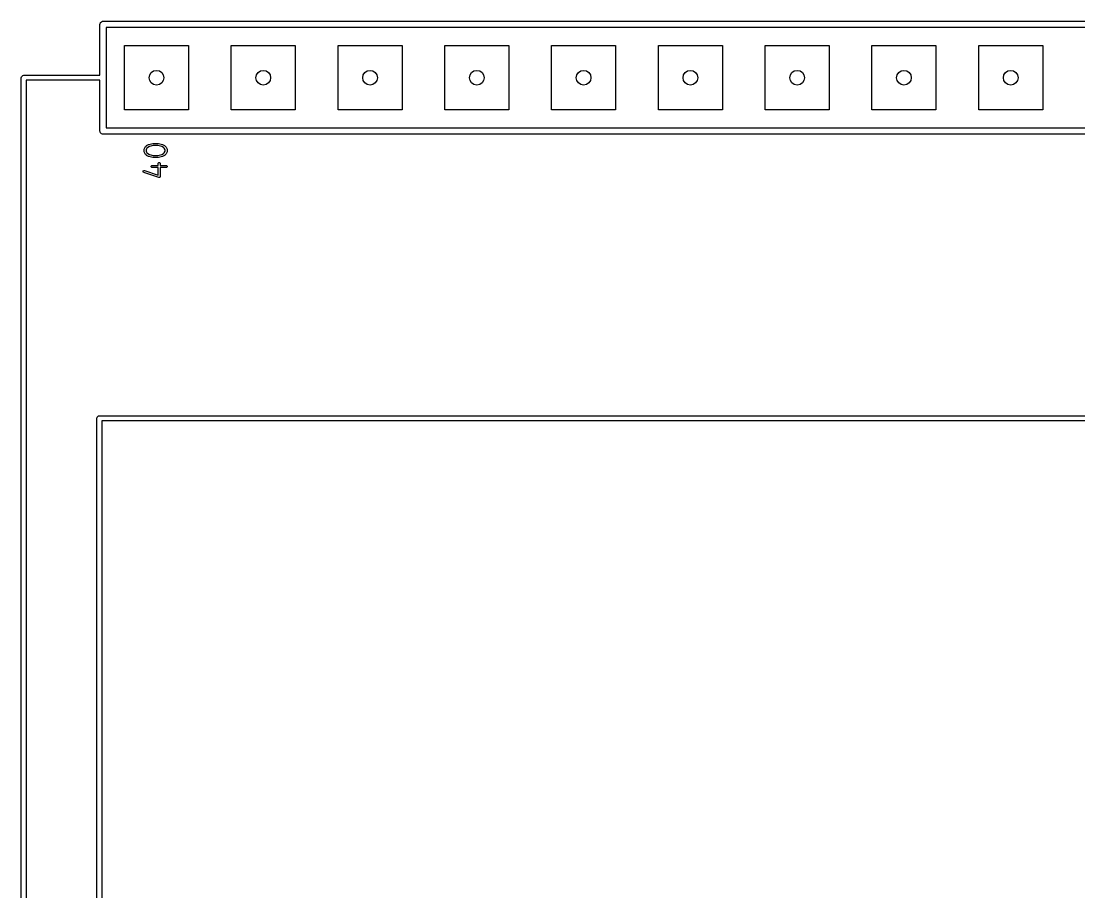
# Model space of a CAD drawing. Extents: x -0.08 to 2.08, y -0.05 to 2.57.
# Drawn here: x -0.077 to 0.913, y 1.257 to 2.073 of the extents above; entities that cross this region are included whole.
import ezdxf

# ---------------------------------------------------------------- set-up
doc = ezdxf.new("R2010")
doc.units = 0
doc.header["$MEASUREMENT"] = 0
doc.layers.add('BLACK', color=7, linetype='CONTINUOUS')

msp = doc.modelspace()

# ---------------------------------------------------------------- linework, layer by layer
at = {"layer": 'BLACK', "linetype": 'CONTINUOUS'}
for p, q in [((-0.00329, 2.07026), (-0.00285, 2.07133)), ((-0.00285, 2.07133), (-0.00203, 2.07214)), ((-0.00203, 2.07214), (-0.00097, 2.07258)), ((-0.00097, 2.07258), (-0.00039, 2.07264)), ((-0.00039, 2.07264), (1.99961, 2.07264)), ((-0.00335, 2.06969), (-0.00329, 2.07026)), ((-0.00335, 2.02205), (-0.00335, 2.06969)), ((0.00256, 2.06673), (0.00256, 1.97264)), ((1.99665, 2.06673), (0.00256, 2.06673)), ((0.01961, 1.98969), (0.01961, 2.04969)), ((0.01961, 2.04969), (0.07961, 2.04969)), ((0.07961, 2.04969), (0.07961, 1.98969)), ((0.11961, 1.98969), (0.11961, 2.04969)), ((0.11961, 2.04969), (0.17961, 2.04969)), ((0.17961, 2.04969), (0.17961, 1.98969)), ((0.21961, 1.98969), (0.21961, 2.04969)), ((0.21961, 2.04969), (0.27961, 2.04969)), ((0.27961, 2.04969), (0.27961, 1.98969)), ((0.31961, 1.98969), (0.31961, 2.04969)), ((0.31961, 2.04969), (0.37961, 2.04969)), ((0.37961, 2.04969), (0.37961, 1.98969)), ((0.41961, 1.98969), (0.41961, 2.04969)), ((0.41961, 2.04969), (0.47961, 2.04969)), ((0.47961, 2.04969), (0.47961, 1.98969)), ((0.51961, 1.98969), (0.51961, 2.04969)), ((0.51961, 2.04969), (0.57961, 2.04969)), ((0.57961, 2.04969), (0.57961, 1.98969)), ((0.61961, 1.98969), (0.61961, 2.04969)), ((0.61961, 2.04969), (0.67961, 2.04969)), ((0.67961, 2.04969), (0.67961, 1.98969)), ((0.71961, 1.98969), (0.71961, 2.04969)), ((0.71961, 2.04969), (0.77961, 2.04969)), ((0.77961, 2.04969), (0.77961, 1.98969)), ((0.81961, 1.98969), (0.81961, 2.04969)), ((0.81961, 2.04969), (0.87961, 2.04969)), ((0.87961, 2.04969), (0.87961, 1.98969)), ((-0.07699, 2.02059), (-0.07571, 2.02187)), ((-0.07571, 2.02187), (-0.0748, 2.02205)), ((-0.0748, 2.02205), (-0.00335, 2.02205)), ((-0.07717, 2.01969), (-0.07699, 2.02059)), ((-0.07717, 0.33465), (-0.07717, 2.01969)), ((-0.07244, 2.01732), (-0.07244, 0.33701)), ((-0.00335, 2.01732), (-0.07244, 2.01732)), ((-0.00335, 1.96969), (-0.00335, 2.01732)), ((0.07961, 1.98969), (0.01961, 1.98969)), ((0.17961, 1.98969), (0.11961, 1.98969)), ((0.27961, 1.98969), (0.21961, 1.98969)), ((0.37961, 1.98969), (0.31961, 1.98969)), ((0.47961, 1.98969), (0.41961, 1.98969)), ((0.57961, 1.98969), (0.51961, 1.98969)), ((0.67961, 1.98969), (0.61961, 1.98969)), ((0.77961, 1.98969), (0.71961, 1.98969)), ((0.87961, 1.98969), (0.81961, 1.98969)), ((0.00256, 1.97264), (1.99665, 1.97264)), ((-0.00329, 1.96911), (-0.00335, 1.96969)), ((-0.00285, 1.96804), (-0.00329, 1.96911)), ((-0.00203, 1.96723), (-0.00285, 1.96804)), ((-0.00097, 1.96679), (-0.00203, 1.96723)), ((-0.00039, 1.96673), (-0.00097, 1.96679)), ((1.99961, 1.96673), (-0.00039, 1.96673)), ((0.03794, 1.95251), (0.03799, 1.95266)), ((0.03795, 1.95249), (0.03794, 1.95251)), ((0.03794, 1.95244), (0.03795, 1.95249)), ((0.03794, 1.95056), (0.03794, 1.95244)), ((0.03799, 1.95266), (0.03802, 1.95281)), ((0.03802, 1.95281), (0.03803, 1.95283)), ((0.03803, 1.95283), (0.03805, 1.95288)), ((0.03805, 1.95288), (0.03898, 1.95475)), ((0.03898, 1.95475), (0.03908, 1.95488)), ((0.03908, 1.95488), (0.03917, 1.95501)), ((0.03917, 1.95501), (0.0401, 1.95595)), ((0.04067, 1.95373), (0.03991, 1.9522)), ((0.03991, 1.9522), (0.03991, 1.95079)), ((0.0401, 1.95595), (0.04024, 1.95603)), ((0.04024, 1.95603), (0.04036, 1.95613)), ((0.04036, 1.95613), (0.04223, 1.95707)), ((0.04138, 1.95444), (0.04067, 1.95373)), ((0.04302, 1.95526), (0.04138, 1.95444)), ((0.04223, 1.95707), (0.04234, 1.9571)), ((0.04234, 1.9571), (0.04244, 1.95714)), ((0.04244, 1.95714), (0.04619, 1.95808)), ((0.04655, 1.95614), (0.04302, 1.95526)), ((0.04619, 1.95808), (0.04631, 1.95808)), ((0.04631, 1.95808), (0.04642, 1.95811)), ((0.04642, 1.95811), (0.05111, 1.95811)), ((0.05099, 1.95614), (0.04655, 1.95614)), ((0.05452, 1.95526), (0.05099, 1.95614)), ((0.05111, 1.95811), (0.05123, 1.95808)), ((0.05123, 1.95808), (0.05135, 1.95808)), ((0.05135, 1.95808), (0.0551, 1.95714)), ((0.05615, 1.95444), (0.05452, 1.95526)), ((0.0551, 1.95714), (0.0552, 1.9571)), ((0.0552, 1.9571), (0.0553, 1.95707)), ((0.0553, 1.95707), (0.05718, 1.95613)), ((0.05686, 1.95373), (0.05615, 1.95444)), ((0.05763, 1.9522), (0.05686, 1.95373)), ((0.05718, 1.95613), (0.0573, 1.95603)), ((0.0573, 1.95603), (0.05743, 1.95595)), ((0.05743, 1.95595), (0.05837, 1.95501)), ((0.05763, 1.95079), (0.05763, 1.9522)), ((0.05837, 1.95501), (0.05846, 1.95488)), ((0.05846, 1.95488), (0.05855, 1.95475)), ((0.05855, 1.95475), (0.05949, 1.95288)), ((0.05949, 1.95288), (0.0595, 1.95283)), ((0.0595, 1.95283), (0.05952, 1.95281)), ((0.05952, 1.95281), (0.05955, 1.95266)), ((0.05955, 1.95266), (0.05959, 1.95251)), ((0.05959, 1.95251), (0.05959, 1.95249)), ((0.05959, 1.95249), (0.05959, 1.95244)), ((0.05959, 1.95244), (0.05959, 1.95056)), ((0.03795, 1.95051), (0.03794, 1.95056)), ((0.03794, 1.95049), (0.03795, 1.95051)), ((0.03799, 1.95034), (0.03794, 1.95049)), ((0.03802, 1.95019), (0.03799, 1.95034)), ((0.03803, 1.95017), (0.03802, 1.95019)), ((0.03805, 1.95012), (0.03803, 1.95017)), ((0.03898, 1.94825), (0.03805, 1.95012)), ((0.03908, 1.94812), (0.03898, 1.94825)), ((0.03917, 1.94799), (0.03908, 1.94812)), ((0.0401, 1.94705), (0.03917, 1.94799)), ((0.03991, 1.95079), (0.04067, 1.94927)), ((0.04024, 1.94697), (0.0401, 1.94705)), ((0.04036, 1.94687), (0.04024, 1.94697)), ((0.04223, 1.94593), (0.04036, 1.94687)), ((0.04067, 1.94927), (0.04138, 1.94856)), ((0.04138, 1.94856), (0.04302, 1.94774)), ((0.04234, 1.9459), (0.04223, 1.94593)), ((0.04244, 1.94586), (0.04234, 1.9459)), ((0.04619, 1.94492), (0.04244, 1.94586)), ((0.04302, 1.94774), (0.04655, 1.94686)), ((0.04631, 1.94491), (0.04619, 1.94492)), ((0.04642, 1.94489), (0.04631, 1.94491)), ((0.05111, 1.94489), (0.04642, 1.94489)), ((0.04655, 1.94686), (0.05099, 1.94686)), ((0.05099, 1.94686), (0.05452, 1.94774)), ((0.05123, 1.94491), (0.05111, 1.94489)), ((0.05135, 1.94492), (0.05123, 1.94491)), ((0.0551, 1.94586), (0.05135, 1.94492)), ((0.05452, 1.94774), (0.05615, 1.94856)), ((0.0552, 1.9459), (0.0551, 1.94586)), ((0.0553, 1.94593), (0.0552, 1.9459)), ((0.05718, 1.94687), (0.0553, 1.94593)), ((0.05615, 1.94856), (0.05686, 1.94927)), ((0.05686, 1.94927), (0.05763, 1.95079)), ((0.0573, 1.94697), (0.05718, 1.94687)), ((0.05743, 1.94705), (0.0573, 1.94697)), ((0.05837, 1.94799), (0.05743, 1.94705)), ((0.05846, 1.94812), (0.05837, 1.94799)), ((0.05855, 1.94825), (0.05846, 1.94812)), ((0.05949, 1.95012), (0.05855, 1.94825)), ((0.0595, 1.95017), (0.05949, 1.95012)), ((0.05952, 1.95019), (0.0595, 1.95017)), ((0.05955, 1.95034), (0.05952, 1.95019)), ((0.05959, 1.95049), (0.05955, 1.95034)), ((0.05959, 1.95056), (0.05959, 1.95051)), ((0.05959, 1.95051), (0.05959, 1.95049)), ((0.03701, 1.93175), (0.03724, 1.93246)), ((0.03734, 1.93107), (0.03701, 1.93175)), ((0.03724, 1.93246), (0.03792, 1.9328)), ((0.03792, 1.9328), (0.0383, 1.93275)), ((0.0383, 1.93275), (0.05106, 1.92849)), ((0.04458, 1.93688), (0.04511, 1.93741)), ((0.04458, 1.93613), (0.04458, 1.93688)), ((0.04511, 1.93559), (0.04458, 1.93613)), ((0.04511, 1.93741), (0.04549, 1.93749)), ((0.04549, 1.93552), (0.04511, 1.93559)), ((0.04549, 1.93749), (0.05106, 1.93749)), ((0.05106, 1.93552), (0.04549, 1.93552)), ((0.05106, 1.93931), (0.05114, 1.93969)), ((0.05106, 1.93749), (0.05106, 1.93931)), ((0.05106, 1.92849), (0.05106, 1.93552)), ((0.05114, 1.93969), (0.05167, 1.94022)), ((0.05167, 1.94022), (0.05243, 1.94022)), ((0.05243, 1.94022), (0.05296, 1.93969)), ((0.05296, 1.93969), (0.05303, 1.93931)), ((0.05303, 1.93931), (0.05303, 1.93749)), ((0.05303, 1.93749), (0.05861, 1.93749)), ((0.05861, 1.93552), (0.05303, 1.93552)), ((0.05303, 1.93552), (0.05303, 1.92713)), ((0.05861, 1.93749), (0.05899, 1.93741)), ((0.05899, 1.93559), (0.05861, 1.93552)), ((0.05899, 1.93741), (0.05952, 1.93688)), ((0.05952, 1.93613), (0.05899, 1.93559)), ((0.05952, 1.93688), (0.05952, 1.93613)), ((0.03768, 1.93088), (0.03734, 1.93107)), ((0.05174, 1.92619), (0.03768, 1.93088)), ((0.05212, 1.92615), (0.05174, 1.92619)), ((0.05226, 1.92622), (0.05212, 1.92615)), ((0.05243, 1.92622), (0.05226, 1.92622)), ((0.05259, 1.92638), (0.05243, 1.92622)), ((0.05279, 1.92648), (0.05259, 1.92638)), ((0.05284, 1.92664), (0.05279, 1.92648)), ((0.05296, 1.92675), (0.05284, 1.92664)), ((0.05303, 1.92713), (0.05296, 1.92675)), ((-0.0063, 1.70079), (-0.00612, 1.70169)), ((-0.0063, 0.48031), (-0.0063, 1.70079)), ((-0.00612, 1.70169), (-0.00484, 1.70297)), ((-0.00484, 1.70297), (-0.00394, 1.70315)), ((-0.00394, 1.70315), (2.00394, 1.70315)), ((-0.00157, 1.69843), (-0.00157, 0.48268)), ((2.00157, 1.69843), (-0.00157, 1.69843))]:
    msp.add_line(p, q, dxfattribs=at)
at = {"layer": 'BLACK'}
for centre in [(0.04961, 2.01969), (0.14961, 2.01969), (0.24961, 2.01969), (0.34961, 2.01969), (0.44961, 2.01969), (0.54961, 2.01969), (0.64961, 2.01969), (0.74961, 2.01969), (0.84961, 2.01969)]:
    msp.add_circle(centre, 0.00689, dxfattribs=at)

doc.saveas('drawing.dxf')
